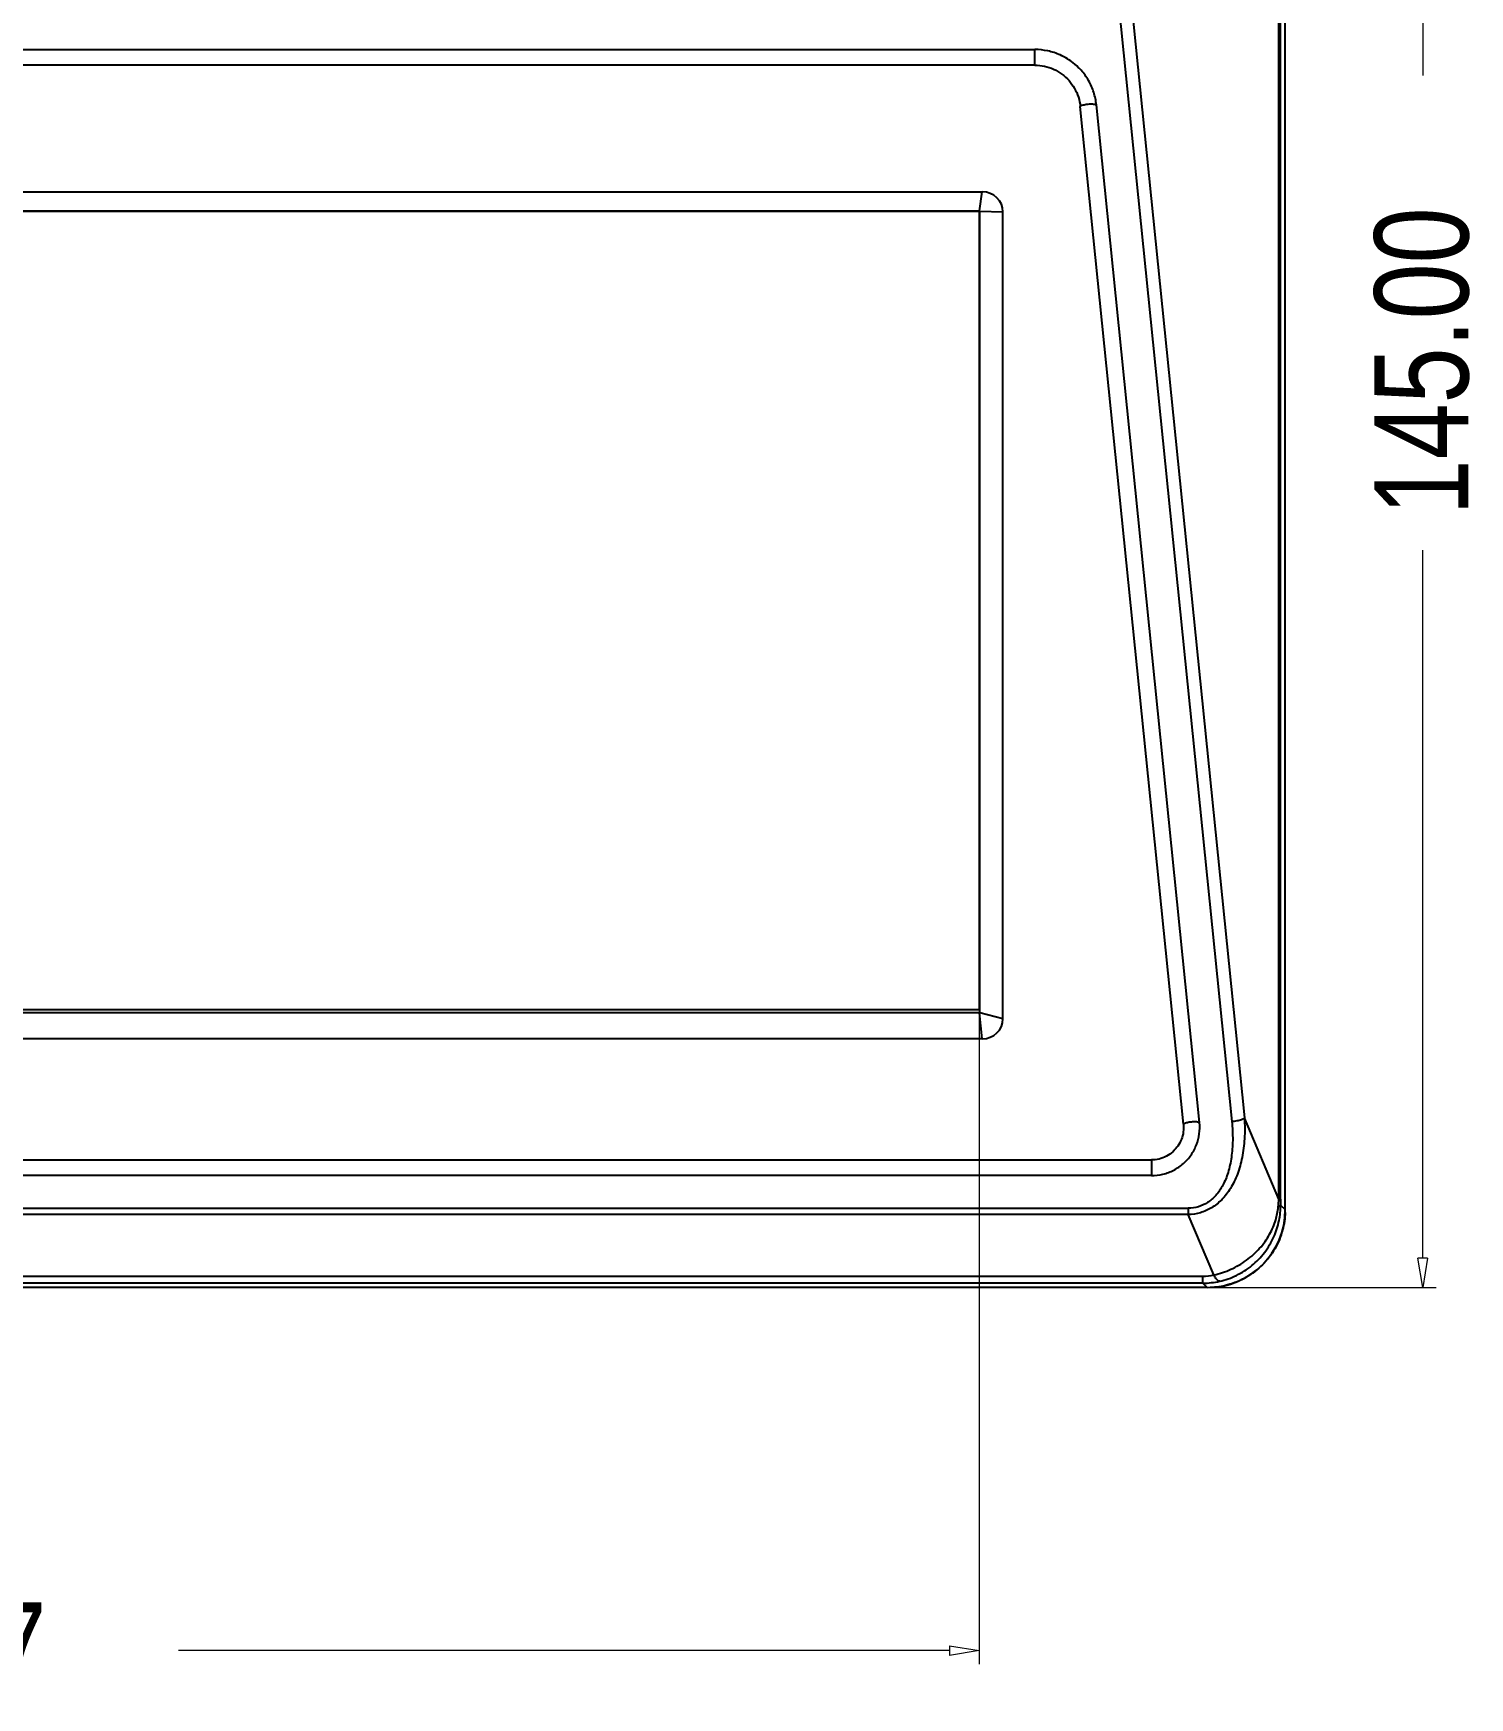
# Model space of a CAD drawing. Header units: inches. Extents: x -219 to 252, y -99 to 210.
# Drawn here: x -152 to -95.4, y 97.8 to 163.3 of the extents above; entities that cross this region are included whole.
import ezdxf

# ---------------------------------------------------------------- set-up
doc = ezdxf.new("R2010")
doc.units = ezdxf.units.IN
doc.header["$MEASUREMENT"] = 0

# ---------------------------------------------------------------- blocks, each defined once
blk = doc.blocks.new('block 344')
at = {"color": 3, "lineweight": 5, "true_color": 0x00ff00}
blk.add_lwpolyline([(-114.714, 124.897), (-114.714, 99.119)], dxfattribs=at)
blk = doc.blocks.new('block 346')
at = {"color": 3, "lineweight": 5, "true_color": 0x00ff00}
blk.add_lwpolyline([(-115.879, 99.648), (-146.259, 99.648)], dxfattribs=at)
blk = doc.blocks.new('block 349')
at = {"color": 3, "lineweight": 5, "true_color": 0x00ff00}
blk.add_lwpolyline([(-115.879, 99.843), (-114.714, 99.648)], dxfattribs=at)
blk = doc.blocks.new('block 350')
at = {"color": 3, "lineweight": 5, "true_color": 0x00ff00}
blk.add_lwpolyline([(-114.714, 99.648), (-115.879, 99.454)], dxfattribs=at)
blk = doc.blocks.new('block 351')
at = {"color": 3, "lineweight": 5, "true_color": 0x00ff00}
blk.add_lwpolyline([(-115.879, 99.843), (-115.879, 99.454)], dxfattribs=at)
blk = doc.blocks.new('block 348')
for name in ['block 349', 'block 351', 'block 350']:
    blk.add_blockref(name, (0, 0))
blk = doc.blocks.new('block 356')
at = {"color": 7, "true_color": 0xffffff, "insert": (-163.589, 97.795), "char_height": 3.70665, "attachment_point": 7}
blk.add_mtext('\\fAdobe Song Std L|b0|i0|c0|p34;\\W0.8;154.47', dxfattribs=at)
blk = doc.blocks.new('block 357')
at = {"lineweight": 0}
blk.add_lwpolyline([(-114.714, 124.897), (-114.714, 124.897)], dxfattribs=at)
blk = doc.blocks.new('block 343')
for name in ['block 344', 'block 357', 'block 356', 'block 346', 'block 348']:
    blk.add_blockref(name, (0, 0))
blk = doc.blocks.new('block 378')
at = {"color": 3, "lineweight": 5, "true_color": 0x00ff00}
blk.add_lwpolyline([(-105.729, 190.726), (-96.716, 190.726)], dxfattribs=at)
blk = doc.blocks.new('block 379')
at = {"color": 3, "lineweight": 5, "true_color": 0x00ff00}
blk.add_lwpolyline([(-105.63, 113.947), (-96.716, 113.947)], dxfattribs=at)
blk = doc.blocks.new('block 380')
at = {"color": 3, "lineweight": 5, "true_color": 0x00ff00}
blk.add_lwpolyline([(-97.245, 189.561), (-97.245, 161.688)], dxfattribs=at)
blk = doc.blocks.new('block 381')
at = {"color": 3, "lineweight": 5, "true_color": 0x00ff00}
blk.add_lwpolyline([(-97.245, 115.112), (-97.245, 142.985)], dxfattribs=at)
blk = doc.blocks.new('block 383')
at = {"color": 3, "lineweight": 5, "true_color": 0x00ff00}
blk.add_lwpolyline([(-97.44, 189.561), (-97.245, 190.726)], dxfattribs=at)
blk = doc.blocks.new('block 384')
at = {"color": 3, "lineweight": 5, "true_color": 0x00ff00}
blk.add_lwpolyline([(-97.245, 190.726), (-97.051, 189.561)], dxfattribs=at)
blk = doc.blocks.new('block 385')
at = {"color": 3, "lineweight": 5, "true_color": 0x00ff00}
blk.add_lwpolyline([(-97.44, 189.561), (-97.051, 189.561)], dxfattribs=at)
blk = doc.blocks.new('block 382')
for name in ['block 383', 'block 384', 'block 385']:
    blk.add_blockref(name, (0, 0))
blk = doc.blocks.new('block 387')
at = {"color": 3, "lineweight": 5, "true_color": 0x00ff00}
blk.add_lwpolyline([(-97.051, 115.112), (-97.245, 113.947)], dxfattribs=at)
blk = doc.blocks.new('block 388')
at = {"color": 3, "lineweight": 5, "true_color": 0x00ff00}
blk.add_lwpolyline([(-97.245, 113.947), (-97.44, 115.112)], dxfattribs=at)
blk = doc.blocks.new('block 389')
at = {"color": 3, "lineweight": 5, "true_color": 0x00ff00}
blk.add_lwpolyline([(-97.051, 115.112), (-97.44, 115.112)], dxfattribs=at)
blk = doc.blocks.new('block 386')
for name in ['block 388', 'block 389', 'block 387']:
    blk.add_blockref(name, (0, 0))
blk = doc.blocks.new('block 390')
at = {"color": 7, "true_color": 0xffffff, "insert": (-95.392, 144.358), "char_height": 3.70665, "attachment_point": 7, "rotation": 90}
blk.add_mtext('\\fAdobe Song Std L|b0|i0|c0|p34;\\W0.8;145.00', dxfattribs=at)
blk = doc.blocks.new('block 391')
at = {"lineweight": 0}
blk.add_lwpolyline([(-105.729, 190.726), (-105.729, 190.726)], dxfattribs=at)
blk = doc.blocks.new('block 392')
at = {"lineweight": 0}
blk.add_lwpolyline([(-105.63, 113.947), (-105.63, 113.947)], dxfattribs=at)
blk = doc.blocks.new('block 393')
at = {"lineweight": 0}
blk.add_lwpolyline([(-97.245, 113.947), (-97.245, 113.947)], dxfattribs=at)
blk = doc.blocks.new('block 377')
for name in ['block 378', 'block 391', 'block 382', 'block 380', 'block 390', 'block 381', 'block 386', 'block 379', 'block 392', 'block 393']:
    blk.add_blockref(name, (0, 0))
blk = doc.blocks.new('block 1253')
at = {"color": 7, "lineweight": 25, "true_color": 0xffffff}
blk.add_lwpolyline([(-105.729, 113.945), (-205.492, 113.945)], dxfattribs=at)
blk = doc.blocks.new('block 1254')
at = {"color": 7, "lineweight": 25, "true_color": 0xffffff}
blk.add_lwpolyline([(-105.905, 114.122), (-205.316, 114.122)], dxfattribs=at)
blk = doc.blocks.new('block 1255')
at = {"color": 7, "lineweight": 25, "true_color": 0xffffff}
blk.add_lwpolyline([(-205.316, 114.398), (-105.905, 114.398)], dxfattribs=at)
blk = doc.blocks.new('block 1256')
at = {"color": 7, "lineweight": 25, "true_color": 0xffffff}
blk.add_lwpolyline([(-106.48, 116.819), (-204.741, 116.819)], dxfattribs=at)
blk = doc.blocks.new('block 1257')
at = {"color": 7, "lineweight": 25, "true_color": 0xffffff}
blk.add_lwpolyline([(-204.741, 117.076), (-106.48, 117.076)], dxfattribs=at)
blk = doc.blocks.new('block 1258')
at = {"color": 7, "lineweight": 25, "true_color": 0xffffff}
blk.add_lwpolyline([(-102.841, 117.433), (-102.912, 117.433)], dxfattribs=at)
blk = doc.blocks.new('block 1261')
at = {"color": 7, "lineweight": 25, "true_color": 0xffffff}
blk.add_lwpolyline([(-107.933, 118.358), (-203.288, 118.358)], dxfattribs=at)
blk = doc.blocks.new('block 1262')
at = {"color": 7, "lineweight": 25, "true_color": 0xffffff}
blk.add_lwpolyline([(-203.288, 118.972), (-107.933, 118.972)], dxfattribs=at)
blk = doc.blocks.new('block 1264')
at = {"color": 7, "lineweight": 25, "true_color": 0xffffff}
blk.add_lwpolyline([(-114.599, 123.742), (-196.622, 123.742)], dxfattribs=at)
blk = doc.blocks.new('block 1265')
at = {"color": 7, "lineweight": 25, "true_color": 0xffffff}
blk.add_lwpolyline([(-114.696, 124.763), (-196.526, 124.763)], dxfattribs=at)
blk = doc.blocks.new('block 1266')
at = {"color": 7, "lineweight": 25, "true_color": 0xffffff}
blk.add_lwpolyline([(-196.507, 124.897), (-114.714, 124.897)], dxfattribs=at)
blk = doc.blocks.new('block 1271')
at = {"color": 7, "lineweight": 25, "true_color": 0xffffff}
blk.add_lwpolyline([(-113.778, 124.536), (-114.696, 124.771)], dxfattribs=at)
blk = doc.blocks.new('block 1277')
at = {"color": 7, "lineweight": 25, "true_color": 0xffffff}
blk.add_lwpolyline([(-114.714, 156.329), (-196.507, 156.329)], dxfattribs=at)
blk = doc.blocks.new('block 1278')
at = {"color": 7, "lineweight": 25, "true_color": 0xffffff}
blk.add_lwpolyline([(-196.526, 156.348), (-114.696, 156.348)], dxfattribs=at)
blk = doc.blocks.new('block 1279')
at = {"color": 7, "lineweight": 25, "true_color": 0xffffff}
blk.add_lwpolyline([(-196.622, 157.101), (-114.599, 157.101)], dxfattribs=at)
blk = doc.blocks.new('block 1282')
at = {"color": 7, "lineweight": 25, "true_color": 0xffffff}
blk.add_lwpolyline([(-114.696, 156.34), (-113.778, 156.307)], dxfattribs=at)
blk = doc.blocks.new('block 1283')
at = {"color": 7, "lineweight": 25, "true_color": 0xffffff}
blk.add_lwpolyline([(-105.905, 114.122), (-105.729, 113.945)], dxfattribs=at)
blk = doc.blocks.new('block 1285')
at = {"color": 7, "lineweight": 25, "true_color": 0xffffff}
blk.add_lwpolyline([(-112.523, 162.089), (-198.698, 162.089)], dxfattribs=at)
blk = doc.blocks.new('block 1286')
at = {"color": 7, "lineweight": 25, "true_color": 0xffffff}
blk.add_lwpolyline([(-198.698, 162.704), (-112.523, 162.704)], dxfattribs=at)
blk = doc.blocks.new('block 1291')
at = {"color": 7, "lineweight": 25, "true_color": 0xffffff}
blk.add_lwpolyline([(-102.84, 117.197), (-102.658, 117.016)], dxfattribs=at)
blk = doc.blocks.new('block 1306')
at = {"color": 7, "lineweight": 25, "true_color": 0xffffff}
blk.add_lwpolyline([(-114.696, 156.348), (-114.714, 156.329)], dxfattribs=at)
blk = doc.blocks.new('block 1310')
at = {"color": 7, "lineweight": 25, "true_color": 0xffffff}
blk.add_lwpolyline([(-105.471, 114.447), (-106.48, 116.819)], dxfattribs=at)
blk = doc.blocks.new('block 1311')
at = {"color": 7, "lineweight": 25, "true_color": 0xffffff}
blk.add_lwpolyline([(-102.912, 117.433), (-104.27, 120.626)], dxfattribs=at)
blk = doc.blocks.new('block 1312')
at = {"color": 7, "lineweight": 25, "true_color": 0xffffff}
blk.add_lwpolyline([(-114.599, 123.742), (-114.704, 124.763)], dxfattribs=at)
blk = doc.blocks.new('block 1317')
at = {"color": 7, "lineweight": 25, "true_color": 0xffffff}
blk.add_lwpolyline([(-114.714, 124.897), (-114.696, 124.763)], dxfattribs=at)
blk = doc.blocks.new('block 1320')
at = {"color": 7, "lineweight": 25, "true_color": 0xffffff}
blk.add_lwpolyline([(-114.714, 156.329), (-114.714, 124.897)], dxfattribs=at)
blk = doc.blocks.new('block 1321')
at = {"color": 7, "lineweight": 25, "true_color": 0xffffff}
blk.add_lwpolyline([(-114.696, 124.771), (-114.696, 156.34)], dxfattribs=at)
blk = doc.blocks.new('block 1322')
at = {"color": 7, "lineweight": 25, "true_color": 0xffffff}
blk.add_lwpolyline([(-113.778, 124.536), (-113.778, 156.307)], dxfattribs=at)
blk = doc.blocks.new('block 1326')
at = {"color": 7, "lineweight": 25, "true_color": 0xffffff}
blk.add_lwpolyline([(-112.523, 162.089), (-112.523, 162.705)], dxfattribs=at)
blk = doc.blocks.new('block 1330')
at = {"color": 7, "lineweight": 25, "true_color": 0xffffff}
blk.add_lwpolyline([(-114.704, 156.348), (-114.599, 157.101)], dxfattribs=at)
blk = doc.blocks.new('block 1334')
at = {"color": 7, "lineweight": 25, "true_color": 0xffffff}
blk.add_lwpolyline([(-106.669, 120.384), (-110.732, 160.462)], dxfattribs=at)
blk = doc.blocks.new('block 1338')
at = {"color": 7, "lineweight": 25, "true_color": 0xffffff}
blk.add_lwpolyline([(-106.037, 120.444), (-110.1, 160.522)], dxfattribs=at)
blk = doc.blocks.new('block 1340')
at = {"color": 7, "lineweight": 25, "true_color": 0xffffff}
blk.add_lwpolyline([(-109.227, 164.519), (-104.764, 120.492)], dxfattribs=at)
blk = doc.blocks.new('block 1342')
at = {"color": 7, "lineweight": 25, "true_color": 0xffffff}
blk.add_lwpolyline([(-108.821, 165.513), (-104.27, 120.626)], dxfattribs=at)
blk = doc.blocks.new('block 1344')
at = {"color": 7, "lineweight": 25, "true_color": 0xffffff}
blk.add_lwpolyline([(-107.933, 118.973), (-107.933, 118.358)], dxfattribs=at)
blk = doc.blocks.new('block 1347')
at = {"color": 7, "lineweight": 25, "true_color": 0xffffff}
blk.add_lwpolyline([(-106.48, 117.076), (-106.48, 116.819)], dxfattribs=at)
blk = doc.blocks.new('block 1349')
at = {"color": 7, "lineweight": 25, "true_color": 0xffffff}
blk.add_lwpolyline([(-105.905, 114.122), (-105.905, 114.398)], dxfattribs=at)
blk = doc.blocks.new('block 1350')
at = {"color": 7, "lineweight": 25, "true_color": 0xffffff}
blk.add_lwpolyline([(-102.912, 117.433), (-102.912, 187.348)], dxfattribs=at)
blk = doc.blocks.new('block 1351')
at = {"color": 7, "lineweight": 25, "true_color": 0xffffff}
blk.add_lwpolyline([(-102.841, 117.433), (-102.841, 187.348)], dxfattribs=at)
blk = doc.blocks.new('block 1352')
at = {"color": 7, "lineweight": 25, "true_color": 0xffffff}
blk.add_lwpolyline([(-102.658, 117.016), (-102.658, 187.656)], dxfattribs=at)
blk = doc.blocks.new('block 2414')
at = {"color": 7, "lineweight": 25, "true_color": 0xffffff}
blk.add_open_spline([(-102.841, 117.433), (-102.841, 117.354), (-102.841, 117.276), (-102.84, 117.197)], degree=3, dxfattribs=at)
blk = doc.blocks.new('block 2417')
at = {"color": 7, "lineweight": 25, "true_color": 0xffffff}
blk.add_open_spline([(-102.935, 117.131), (-102.927, 117.231), (-102.919, 117.332), (-102.912, 117.433)], degree=3, dxfattribs=at)
blk = doc.blocks.new('block 2422')
at = {"color": 7, "lineweight": 25, "true_color": 0xffffff}
blk.add_open_spline([(-105.905, 114.122), (-105.682, 114.122), (-105.46, 114.147), (-105.242, 114.197)], degree=3, dxfattribs=at)
blk = doc.blocks.new('block 2425')
at = {"color": 7, "lineweight": 25, "true_color": 0xffffff}
blk.add_open_spline([(-105.905, 114.398), (-105.759, 114.398), (-105.614, 114.415), (-105.471, 114.447)], degree=3, dxfattribs=at)
blk = doc.blocks.new('block 2635')
at = {"color": 7, "lineweight": 25, "true_color": 0xffffff}
blk.add_open_spline([(-102.661, 116.901), (-102.669, 116.672), (-102.703, 116.443), (-102.762, 116.22), (-102.831, 115.961), (-102.935, 115.711), (-103.069, 115.479), (-103.202, 115.247), (-103.367, 115.032), (-103.556, 114.843), (-103.746, 114.654), (-103.961, 114.489), (-104.193, 114.355), (-104.425, 114.221), (-104.675, 114.118), (-104.934, 114.049), (-105.158, 113.99), (-105.389, 113.956), (-105.62, 113.947)], degree=3, knots=[0, 0, 0, 0, 1, 1, 1, 2, 2, 2, 3, 3, 3, 4, 4, 4, 5, 5, 5, 6, 6, 6, 6], dxfattribs=at)
blk = doc.blocks.new('block 2638')
at = {"color": 7, "lineweight": 25, "true_color": 0xffffff}
blk.add_open_spline([(-110.811, 162.004), (-110.895, 162.087), (-110.986, 162.163), (-111.081, 162.233), (-111.219, 162.334), (-111.368, 162.42), (-111.524, 162.49), (-111.68, 162.56), (-111.844, 162.614), (-112.012, 162.65), (-112.18, 162.686), (-112.352, 162.704), (-112.523, 162.704)], degree=3, knots=[0, 0, 0, 0, 1, 1, 1, 2, 2, 2, 3, 3, 3, 4, 4, 4, 4], dxfattribs=at)
blk = doc.blocks.new('block 2639')
at = {"color": 7, "lineweight": 25, "true_color": 0xffffff}
blk.add_open_spline([(-107.045, 119.338), (-107.06, 119.323), (-107.076, 119.308), (-107.092, 119.294), (-107.168, 119.226), (-107.252, 119.167), (-107.342, 119.119), (-107.433, 119.071), (-107.529, 119.034), (-107.629, 119.01), (-107.728, 118.985), (-107.831, 118.972), (-107.933, 118.972)], degree=3, knots=[0, 0, 0, 0, 1, 1, 1, 2, 2, 2, 3, 3, 3, 4, 4, 4, 4], dxfattribs=at)
blk = doc.blocks.new('block 2650')
at = {"color": 7, "lineweight": 25, "true_color": 0xffffff}
blk.add_open_spline([(-107.933, 118.358), (-107.78, 118.358), (-107.627, 118.376), (-107.478, 118.413), (-107.328, 118.449), (-107.184, 118.504), (-107.047, 118.575), (-106.912, 118.645), (-106.785, 118.732), (-106.671, 118.833), (-106.557, 118.933), (-106.456, 119.046), (-106.369, 119.17), (-106.283, 119.292), (-106.212, 119.425), (-106.157, 119.564), (-106.103, 119.703), (-106.065, 119.848), (-106.045, 119.996), (-106.024, 120.144), (-106.022, 120.295), (-106.037, 120.444)], degree=3, knots=[0, 0, 0, 0, 1, 1, 1, 2, 2, 2, 3, 3, 3, 4, 4, 4, 5, 5, 5, 6, 6, 6, 7, 7, 7, 7], dxfattribs=at)
blk = doc.blocks.new('block 2651')
at = {"color": 7, "lineweight": 25, "true_color": 0xffffff}
blk.add_open_spline([(-110.1, 160.522), (-110.117, 160.69), (-110.151, 160.856), (-110.203, 161.017), (-110.255, 161.178), (-110.323, 161.333), (-110.407, 161.48), (-110.491, 161.627), (-110.591, 161.765), (-110.704, 161.891), (-110.738, 161.93), (-110.774, 161.967), (-110.811, 162.004)], degree=3, knots=[0, 0, 0, 0, 1, 1, 1, 2, 2, 2, 3, 3, 3, 4, 4, 4, 4], dxfattribs=at)
blk = doc.blocks.new('block 2654')
at = {"color": 7, "lineweight": 25, "true_color": 0xffffff}
blk.add_open_spline([(-104.764, 120.492), (-104.739, 120.245), (-104.727, 119.995), (-104.73, 119.746), (-104.733, 119.521), (-104.749, 119.297), (-104.781, 119.075), (-104.81, 118.873), (-104.853, 118.674), (-104.913, 118.479), (-104.967, 118.305), (-105.034, 118.136), (-105.12, 117.975), (-105.197, 117.832), (-105.288, 117.696), (-105.396, 117.575), (-105.491, 117.469), (-105.6, 117.373), (-105.72, 117.296), (-105.832, 117.225), (-105.953, 117.169), (-106.08, 117.132), (-106.21, 117.094), (-106.345, 117.076), (-106.48, 117.076)], degree=3, knots=[0, 0, 0, 0, 1, 1, 1, 2, 2, 2, 3, 3, 3, 4, 4, 4, 5, 5, 5, 6, 6, 6, 7, 7, 7, 8, 8, 8, 8], dxfattribs=at)
blk = doc.blocks.new('block 2656')
at = {"color": 7, "lineweight": 25, "true_color": 0xffffff}
blk.add_open_spline([(-112.523, 162.089), (-112.396, 162.089), (-112.268, 162.076), (-112.144, 162.049), (-112.019, 162.022), (-111.898, 161.981), (-111.782, 161.929), (-111.666, 161.876), (-111.557, 161.811), (-111.455, 161.736), (-111.354, 161.661), (-111.261, 161.575), (-111.177, 161.481), (-111.095, 161.387), (-111.021, 161.285), (-110.96, 161.176), (-110.898, 161.067), (-110.847, 160.952), (-110.809, 160.832), (-110.771, 160.712), (-110.745, 160.587), (-110.732, 160.462)], degree=3, knots=[0, 0, 0, 0, 1, 1, 1, 2, 2, 2, 3, 3, 3, 4, 4, 4, 5, 5, 5, 6, 6, 6, 7, 7, 7, 7], dxfattribs=at)
blk = doc.blocks.new('block 2657')
at = {"color": 7, "lineweight": 25, "true_color": 0xffffff}
blk.add_open_spline([(-106.669, 120.384), (-106.659, 120.282), (-106.661, 120.18), (-106.674, 120.078), (-106.688, 119.978), (-106.714, 119.88), (-106.75, 119.786), (-106.787, 119.692), (-106.834, 119.603), (-106.891, 119.52), (-106.937, 119.455), (-106.988, 119.394), (-107.045, 119.338)], degree=3, knots=[0, 0, 0, 0, 1, 1, 1, 2, 2, 2, 3, 3, 3, 4, 4, 4, 4], dxfattribs=at)
blk = doc.blocks.new('block 2671')
at = {"color": 7, "lineweight": 25, "true_color": 0xffffff}
blk.add_open_spline([(-110.732, 160.462), (-110.715, 160.487), (-110.684, 160.5), (-110.654, 160.51), (-110.603, 160.527), (-110.555, 160.539), (-110.504, 160.548), (-110.446, 160.558), (-110.386, 160.563), (-110.328, 160.564), (-110.278, 160.565), (-110.23, 160.563), (-110.178, 160.555), (-110.148, 160.551), (-110.117, 160.544), (-110.1, 160.522)], degree=3, knots=[0, 0, 0, 0, 1, 1, 1, 2, 2, 2, 3, 3, 3, 4, 4, 4, 5, 5, 5, 5], dxfattribs=at)
blk = doc.blocks.new('block 2672')
at = {"color": 7, "lineweight": 25, "true_color": 0xffffff}
blk.add_open_spline([(-106.669, 120.384), (-106.652, 120.409), (-106.621, 120.421), (-106.591, 120.431), (-106.54, 120.449), (-106.491, 120.461), (-106.441, 120.469), (-106.383, 120.479), (-106.323, 120.485), (-106.265, 120.486), (-106.215, 120.487), (-106.167, 120.484), (-106.115, 120.477), (-106.085, 120.472), (-106.054, 120.466), (-106.037, 120.444)], degree=3, knots=[0, 0, 0, 0, 1, 1, 1, 2, 2, 2, 3, 3, 3, 4, 4, 4, 5, 5, 5, 5], dxfattribs=at)
blk = doc.blocks.new('block 2680')
at = {"color": 7, "lineweight": 25, "true_color": 0xffffff}
blk.add_open_spline([(-104.764, 120.492), (-104.694, 120.499), (-104.625, 120.509), (-104.557, 120.523), (-104.498, 120.535), (-104.44, 120.55), (-104.383, 120.57), (-104.343, 120.584), (-104.303, 120.601), (-104.27, 120.626)], degree=3, knots=[0, 0, 0, 0, 1, 1, 1, 2, 2, 2, 3, 3, 3, 3], dxfattribs=at)
blk = doc.blocks.new('block 2686')
at = {"color": 7, "lineweight": 25, "true_color": 0xffffff}
blk.add_open_spline([(-105.242, 114.197), (-105.267, 114.194), (-105.29, 114.207), (-105.311, 114.222), (-105.343, 114.246), (-105.367, 114.276), (-105.389, 114.307), (-105.42, 114.352), (-105.447, 114.399), (-105.471, 114.447)], degree=3, knots=[0, 0, 0, 0, 1, 1, 1, 2, 2, 2, 3, 3, 3, 3], dxfattribs=at)
blk = doc.blocks.new('block 2687')
at = {"color": 7, "lineweight": 25, "true_color": 0xffffff}
blk.add_open_spline([(-102.84, 117.197), (-102.842, 117.189), (-102.847, 117.181), (-102.853, 117.175), (-102.863, 117.165), (-102.874, 117.158), (-102.885, 117.152), (-102.901, 117.144), (-102.918, 117.137), (-102.935, 117.131)], degree=3, knots=[0, 0, 0, 0, 1, 1, 1, 2, 2, 2, 3, 3, 3, 3], dxfattribs=at)
blk = doc.blocks.new('block 2691')
at = {"color": 7, "lineweight": 25, "true_color": 0xffffff}
blk.add_open_spline([(-105.471, 114.447), (-105.242, 114.497), (-105.017, 114.571), (-104.802, 114.667), (-104.586, 114.764), (-104.38, 114.883), (-104.189, 115.022), (-103.999, 115.16), (-103.824, 115.318), (-103.668, 115.493), (-103.516, 115.663), (-103.383, 115.849), (-103.273, 116.048), (-103.173, 116.228), (-103.092, 116.417), (-103.034, 116.613), (-102.984, 116.782), (-102.95, 116.956), (-102.935, 117.131)], degree=3, knots=[0, 0, 0, 0, 1, 1, 1, 2, 2, 2, 3, 3, 3, 4, 4, 4, 5, 5, 5, 6, 6, 6, 6], dxfattribs=at)
blk = doc.blocks.new('block 2692')
at = {"color": 7, "lineweight": 25, "true_color": 0xffffff}
blk.add_open_spline([(-104.27, 120.626), (-104.252, 120.354), (-104.25, 120.081), (-104.266, 119.809), (-104.28, 119.561), (-104.31, 119.315), (-104.359, 119.072), (-104.403, 118.848), (-104.464, 118.628), (-104.544, 118.415), (-104.617, 118.22), (-104.707, 118.032), (-104.815, 117.855), (-104.914, 117.694), (-105.03, 117.542), (-105.163, 117.407), (-105.283, 117.285), (-105.417, 117.177), (-105.563, 117.088), (-105.699, 117.006), (-105.846, 116.941), (-106, 116.895), (-106.156, 116.849), (-106.318, 116.824), (-106.48, 116.819)], degree=3, knots=[0, 0, 0, 0, 1, 1, 1, 2, 2, 2, 3, 3, 3, 4, 4, 4, 5, 5, 5, 6, 6, 6, 7, 7, 7, 8, 8, 8, 8], dxfattribs=at)
blk = doc.blocks.new('block 2693')
at = {"color": 7, "lineweight": 25, "true_color": 0xffffff}
blk.add_open_spline([(-105.242, 114.197), (-105.014, 114.249), (-104.79, 114.327), (-104.579, 114.429), (-104.364, 114.533), (-104.162, 114.662), (-103.977, 114.813), (-103.791, 114.964), (-103.622, 115.137), (-103.475, 115.328), (-103.329, 115.518), (-103.205, 115.726), (-103.107, 115.945), (-103.015, 116.151), (-102.946, 116.366), (-102.901, 116.587), (-102.86, 116.788), (-102.84, 116.993), (-102.84, 117.197)], degree=3, knots=[0, 0, 0, 0, 1, 1, 1, 2, 2, 2, 3, 3, 3, 4, 4, 4, 5, 5, 5, 6, 6, 6, 6], dxfattribs=at)
blk = doc.blocks.new('block 2941')
at = {"color": 7, "lineweight": 25, "true_color": 0xffffff}
blk.add_open_spline([(-105.729, 113.945), (-104.033, 113.945), (-102.658, 115.32), (-102.658, 117.016)], degree=3, dxfattribs=at)
blk = doc.blocks.new('block 2946')
at = {"color": 7, "lineweight": 25, "true_color": 0xffffff}
blk.add_open_spline([(-113.778, 156.307), (-113.778, 156.747), (-114.145, 157.101), (-114.599, 157.101)], degree=3, dxfattribs=at)
blk = doc.blocks.new('block 2947')
at = {"color": 7, "lineweight": 25, "true_color": 0xffffff}
blk.add_open_spline([(-114.599, 123.742), (-114.145, 123.742), (-113.778, 124.096), (-113.778, 124.536)], degree=3, dxfattribs=at)

msp = doc.modelspace()

# ---------------------------------------------------------------- block references
for name in ['block 377', 'block 1352', 'block 1350', 'block 1351', 'block 1342', 'block 1340', 'block 1286', 'block 1326', 'block 2638', 'block 1285', 'block 2656', 'block 2651', 'block 2671', 'block 1334', 'block 1338', 'block 1279', 'block 1330', 'block 2946', 'block 1278', 'block 1277', 'block 1306', 'block 1320', 'block 1282', 'block 1321', 'block 1322', 'block 1265', 'block 343', 'block 1266', 'block 1317', 'block 1312', 'block 1271', 'block 2947', 'block 1264', 'block 2692', 'block 2680', 'block 1311', 'block 2650', 'block 2657', 'block 2672', 'block 2654', 'block 2639', 'block 1262', 'block 1344', 'block 1261', 'block 2417', 'block 1258', 'block 2414', 'block 1257', 'block 1256', 'block 1347', 'block 1310', 'block 2941', 'block 2635', 'block 2691', 'block 2693', 'block 2687', 'block 1291', 'block 1255', 'block 1254', 'block 2425', 'block 1349', 'block 2422', 'block 1283', 'block 2686', 'block 1253']:
    msp.add_blockref(name, (0, 0))

doc.saveas('drawing.dxf')
